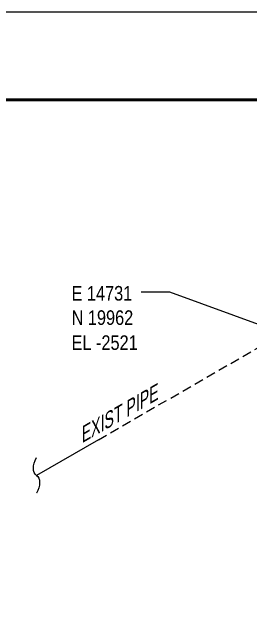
# Model space of a CAD drawing. Header units: millimetres. Extents: x 0 to 594, y 0 to 420.
# Drawn here: x 61 to 101.9, y 315.1 to 420 of the extents above; entities that cross this region are included whole.
import ezdxf
from ezdxf import colors
from ezdxf.entities.mleader import LeaderData, LeaderLine
from ezdxf.math import Vec2, Vec3

# ---------------------------------------------------------------- set-up
doc = ezdxf.new("R2010")
doc.units = ezdxf.units.MM
doc.header["$LTSCALE"] = 0.25
doc.linetypes.add('DASHED2', pattern=[9.525, 6.35, -3.175])
doc.layers.add('기기', color=6, linetype='Continuous')
doc.layers.add('주석', color=7, linetype='Continuous')
doc.styles.add('AdskIsoAnnotation', font='arial.ttf', dxfattribs={"width": 0.8, "height": 1})
doc.styles.add('AdskIsoMetric30', font='arial.ttf', dxfattribs={"width": 0.8, "oblique": 30, "height": 2.5})
doc.styles.get("Standard").update_dxf_attribs({"font": 'arial.ttf'})

# ---------------------------------------------------------------- blocks, each defined once
blk = doc.blocks.new('분할 표식-2-IsoLeft')
at = {"color": 0, "linetype": 'ByBlock', "lineweight": -2, "extrusion": (0, -0.816497, -0.57735)}
for p, q in [((0, 0), (-0.7071, 0.4082)), ((-0.8839, 0.3062), (-0.8839, 0.3062))]:
    blk.add_line(p, q, dxfattribs=at)
at = {"linetype": 'ByBlock', "extrusion": (0, 0, -1)}
for centre, start_param, end_param in [((-0.5259, 0.4057), 0.024424, 1.546372), ((-0.8884, 0.4108), 3.166366, 4.687616)]:
    blk.add_ellipse(centre, major_axis=(-0.1813, 0), ratio=0.57735, start_param=start_param, end_param=end_param, dxfattribs=at)

msp = doc.modelspace()

# ---------------------------------------------------------------- linework, layer by layer
msp.add_lwpolyline([(0, 0), (594, 0), (594, 420), (0, 420)], close=True)
at = {"const_width": 0.5}
msp.add_lwpolyline([(15, 15), (579, 15), (579, 405), (15, 405)], close=True, dxfattribs=at)
at = {"layer": '기기', "linetype": 'DASHED2'}
msp.add_line((75.794, 346.701), (107.497, 365.004), dxfattribs=at)

# ---------------------------------------------------------------- block references
at = {"layer": '기기', "xscale": 15, "yscale": 15, "zscale": 15, "rotation": 60.00000000006018}
msp.add_blockref('분할 표식-2-IsoLeft', (75.794, 346.701), dxfattribs=at)

# ---------------------------------------------------------------- texts
at = {"layer": '기기', "style": 'AdskIsoMetric30', "oblique": 30, "width": 0.8}
msp.add_text('EXIST PIPE', height=2.5, rotation=30, dxfattribs=at).set_placement((72.932, 346.055))
at = {"layer": '주석', "style": 'AdskIsoAnnotation', "width": 0.8}
for s, p in [('E 14731', (71.186, 370.564)), ('N 19962', (71.194, 366.387)), ('EL -2521', (71.186, 362.097))]:
    msp.add_text(s, height=2.5, dxfattribs=at).set_placement(p)

# ---------------------------------------------------------------- leaders
at = {"layer": '주석'}
ml = msp.add_multileader_mtext('Standard', dxfattribs=at)
ml.set_content('')
ml.set_leader_properties()
ml.build(insert=Vec2(0, 0))
ml.multileader.update_dxf_attribs({"dogleg_length": 4.907, "arrow_head_size": 2.5})
ctx = ml.context
ctx.base_point, ctx.arrow_head_size = Vec3(83.093, 372), 2.5
notes = []
notes.append((ctx, [(0, (1, 1, 0), (88, 372), (-1, 0), 4.907, [(0, [(107.383, 364.938)], 0, [])])]))
ctx.mtext, ml.multileader.dxf.content_type = None, 0
for ctx, leaders in notes:
    for number, flags, end, landing, length, lines in leaders:
        leader = LeaderData()
        leader.index, (leader.has_last_leader_line, leader.has_dogleg_vector, leader.attachment_direction) = number, flags
        leader.last_leader_point, leader.dogleg_vector, leader.dogleg_length = Vec3(end), Vec3(landing), length
        for number, points, colour, breaks in lines:
            line = LeaderLine()
            line.index, line.vertices, line.color, line.breaks = number, Vec3.list(points), colors.encode_raw_color(colour), breaks
            leader.lines.append(line)
        ctx.leaders.append(leader)

doc.saveas('drawing.dxf')
